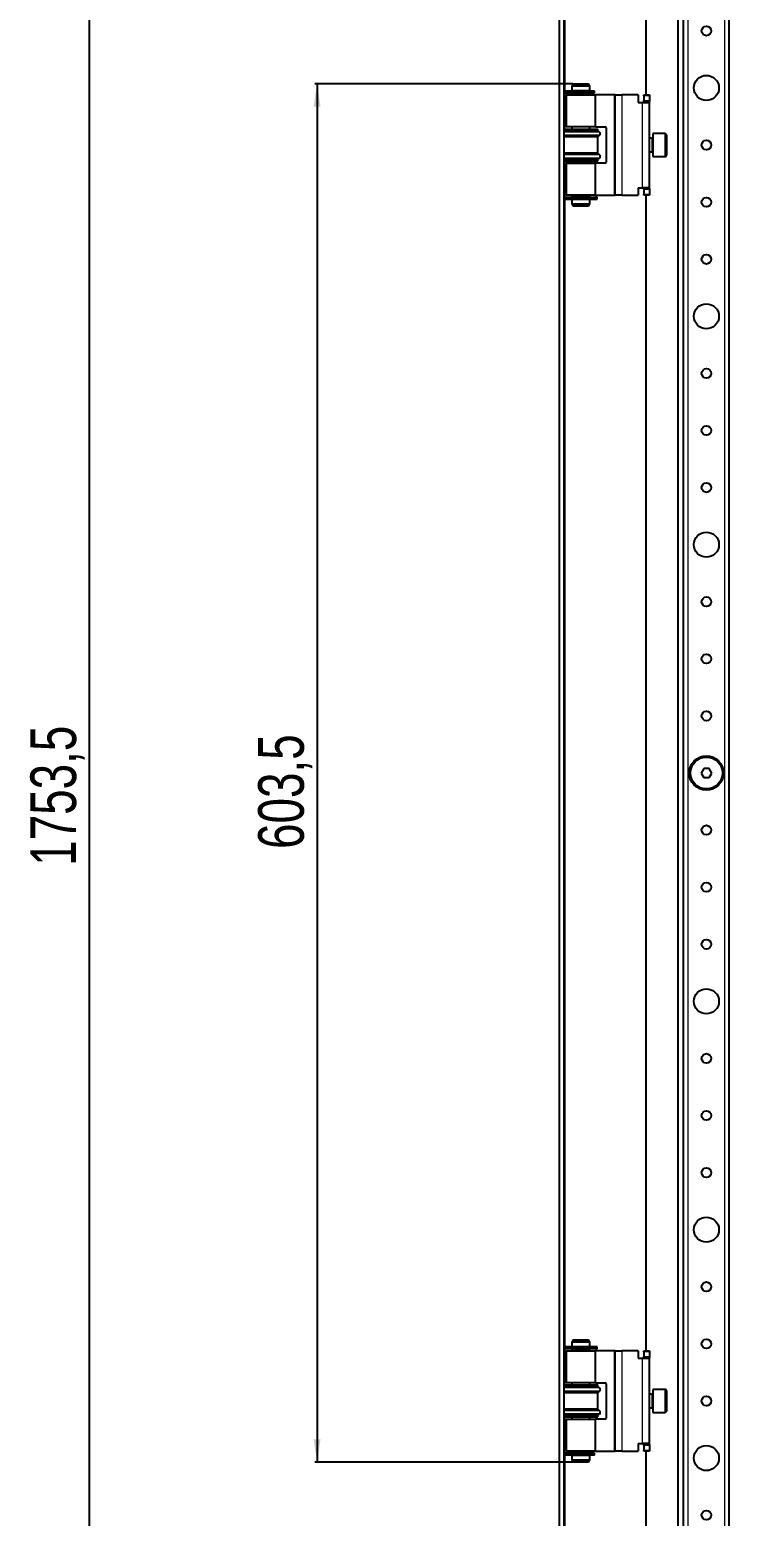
# Model space of a CAD drawing. Header units: millimetres. Extents: x -188 to 1345, y -1228 to 1043.
# Drawn here: x 587 to 894, y -448 to 203 of the extents above; entities that cross this region are included whole.
import ezdxf

# ---------------------------------------------------------------- set-up
doc = ezdxf.new("R2010")
doc.units = ezdxf.units.MM
doc.layers.add('FORMAT', color=7, linetype='Continuous')
doc.styles.add('SLDTEXTSTYLE0', font='TXT', dxfattribs={"width": 0.75})
doc.dimstyles.new('SLDDIMSTYLE0', dxfattribs={"dimtxt": 20, "dimasz": 10, "dimexe": 0, "dimexo": 0.0625, "dimgap": 5, "dimtad": 2, "dimdec": 1, "dimrnd": 1e-09, "dimzin": 12, "dimdsep": 46, "dimtxsty": 'SLDTEXTSTYLE0', "dimsah": 1, "dimcen": 0.09, "dimadec": 0, "dimazin": 3, "dimtfac": 1, "dimtofl": 0, "dimtmove": 0, "dimatfit": 3, "dimfxl": 0, "dimfrac": 2, "dimtolj": 1, "dimtzin": 12, "dimarcsym": 0})

# ---------------------------------------------------------------- blocks, each defined once
blk = doc.blocks.new('_D_7')
at = {"layer": 'FORMAT'}
for p, q in [((825.28, 754.27), (612.48, 754.27)), ((613.48, 754.27), (613.48, -999.23)), ((825.28, -999.23), (612.48, -999.23))]:
    blk.add_line(p, q, dxfattribs=at)
for points in [[(613.48, 754.27), (611.94, 744.27), (615.01, 744.27)], [(613.48, -999.23), (615.01, -989.23), (611.94, -989.23)]]:
    blk.add_solid(points, dxfattribs=at)
at = {"layer": 'FORMAT', "insert": (587.69, -163.12), "char_height": 20, "attachment_point": 1, "rotation": 90, "style": 'SLDTEXTSTYLE0'}
blk.add_mtext('1753,5', dxfattribs=at)
blk = doc.blocks.new('_D_9')
at = {"layer": 'FORMAT'}
for p, q in [((825.28, 179.27), (712.21, 179.27)), ((713.21, 179.27), (713.21, -424.23)), ((825.28, -424.23), (712.21, -424.23))]:
    blk.add_line(p, q, dxfattribs=at)
for points in [[(713.21, 179.27), (711.67, 169.27), (714.74, 169.27)], [(713.21, -424.23), (714.74, -414.23), (711.67, -414.23)]]:
    blk.add_solid(points, dxfattribs=at)
at = {"layer": 'FORMAT', "insert": (687.42, -155.73), "char_height": 20, "attachment_point": 1, "rotation": 90, "style": 'SLDTEXTSTYLE0'}
blk.add_mtext('603,5', dxfattribs=at)

msp = doc.modelspace()

# ---------------------------------------------------------------- linework, layer by layer
at = {"color": 7, "linetype": 'Continuous', "lineweight": 25}
for p, q in [((819.21, 855.02), (819.21, -1099.98)), ((821.21, 855.02), (821.21, -1099.98)), ((871.21, 822.02), (871.21, -1066.98)), ((873.71, -1039.98), (873.71, 795.02)), ((893.71, -1039.98), (893.71, 795.02)), ((857.21, 705.52), (857.21, 174.52)), ((821.56, 176.22), (821.56, 175.32)), ((821.56, 176.22), (834.45, 176.22)), ((825.29, 179.27), (824.71, 178.27)), ((824.71, 178.27), (824.71, 176.27)), ((832.71, 178.27), (824.71, 178.27)), ((829.47, 176.27), (824.71, 176.27)), ((825.21, 176.27), (825.21, 176.22)), ((825.29, 179.27), (832.13, 179.27)), ((832.71, 176.27), (829.47, 176.27)), ((832.71, 178.27), (832.13, 179.27)), ((832.21, 176.22), (832.21, 176.27)), ((832.71, 176.27), (832.71, 178.27)), ((834.45, 176.22), (834.54, 176.22)), ((834.54, 175.32), (834.54, 176.22)), ((834.54, 176.22), (834.74, 176.22)), ((834.74, 175.32), (834.74, 176.22)), ((821.56, 175.32), (834.45, 175.32)), ((822.26, 174.52), (822.26, 160.52)), ((822.26, 174.52), (835.16, 174.52)), ((824.71, 175.27), (824.71, 174.52)), ((829.47, 175.27), (824.71, 175.27)), ((825.21, 175.32), (825.21, 175.27)), ((832.71, 175.27), (829.47, 175.27)), ((832.21, 175.27), (832.21, 175.32)), ((832.71, 174.52), (832.71, 175.27)), ((834.45, 175.32), (834.54, 175.32)), ((834.54, 175.32), (834.74, 175.32)), ((835.16, 160.52), (835.16, 174.52)), ((843.26, 174.52), (835.16, 174.52)), ((843.76, 174.52), (843.26, 174.52)), ((843.76, 174.52), (846.76, 174.52)), ((843.76, 130.52), (843.76, 174.52)), ((853.76, 174.52), (846.76, 174.52)), ((853.76, 174.52), (853.76, 171.22)), ((853.76, 171.22), (855.76, 171.22)), ((855.76, 171.22), (858.76, 171.22)), ((856.26, 174.52), (858.76, 174.52)), ((856.26, 174.02), (856.26, 174.52)), ((856.26, 174.02), (856.26, 172.02)), ((856.26, 171.52), (856.26, 172.02)), ((858.76, 171.52), (856.26, 171.52)), ((856.26, 171.52), (856.26, 171.22)), ((858.76, 174.52), (858.76, 174.02)), ((858.76, 174.02), (858.76, 172.02)), ((858.76, 172.02), (858.76, 171.52)), ((858.76, 171.22), (858.76, 171.52)), ((858.76, 133.82), (858.76, 171.22)), ((821.21, 159.52), (836.21, 159.52)), ((836.21, 158.92), (821.21, 158.92)), ((835.16, 160.52), (822.26, 160.52)), ((824.71, 160.52), (824.71, 159.52)), ((832.71, 159.52), (832.71, 160.52)), ((835.16, 160.52), (839.26, 160.52)), ((836.21, 158.92), (836.21, 159.52)), ((836.91, 158.23), (836.21, 158.92)), ((836.21, 156.12), (836.91, 156.81)), ((839.76, 160.02), (839.76, 145.02)), ((865.66, 157.52), (860.26, 157.52)), ((860.26, 157.52), (860.26, 147.52)), ((866.26, 156.92), (866.26, 148.12)), ((836.21, 156.12), (821.21, 156.12)), ((836.21, 148.92), (836.21, 156.12)), ((860.01, 155.52), (858.76, 155.52)), ((836.21, 148.92), (821.21, 148.92)), ((836.21, 146.12), (821.21, 146.12)), ((821.21, 145.52), (836.21, 145.52)), ((822.26, 144.52), (822.26, 130.52)), ((822.26, 144.52), (835.16, 144.52)), ((824.71, 145.52), (824.71, 144.52)), ((832.71, 144.52), (832.71, 145.52)), ((835.16, 130.52), (835.16, 144.52)), ((839.26, 144.52), (835.16, 144.52)), ((836.91, 148.24), (836.21, 148.92)), ((836.21, 146.12), (836.91, 146.81)), ((836.21, 145.52), (836.21, 146.12)), ((858.76, 149.52), (860.01, 149.52)), ((860.26, 147.52), (865.66, 147.52)), ((835.16, 130.52), (822.26, 130.52)), ((824.71, 130.52), (824.71, 129.77)), ((832.71, 129.77), (832.71, 130.52)), ((835.16, 130.52), (843.26, 130.52)), ((843.26, 130.52), (843.76, 130.52)), ((846.76, 130.52), (843.76, 130.52)), ((846.76, 130.52), (853.76, 130.52)), ((853.76, 133.82), (855.76, 133.82)), ((853.76, 133.82), (853.76, 130.52)), ((858.76, 133.82), (855.76, 133.82)), ((856.26, 133.82), (856.26, 133.52)), ((856.26, 133.52), (858.76, 133.52)), ((856.26, 133.02), (856.26, 133.52)), ((856.26, 133.02), (856.26, 131.02)), ((856.26, 130.52), (856.26, 131.02)), ((858.76, 130.52), (856.26, 130.52)), ((857.21, 130.52), (857.21, -375.48)), ((858.76, 133.52), (858.76, 133.82)), ((858.76, 133.52), (858.76, 133.02)), ((858.76, 133.02), (858.76, 131.02)), ((858.76, 131.02), (858.76, 130.52)), ((821.56, 129.72), (821.56, 128.82)), ((821.56, 129.72), (835.86, 129.72)), ((821.56, 128.82), (835.86, 128.82)), ((829.47, 129.77), (824.71, 129.77)), ((824.71, 128.77), (824.71, 126.77)), ((829.47, 128.77), (824.71, 128.77)), ((824.71, 126.77), (825.29, 125.77)), ((824.71, 126.77), (829.47, 126.77)), ((825.21, 129.77), (825.21, 129.72)), ((825.21, 128.82), (825.21, 128.77)), ((829.36, 125.77), (825.29, 125.77)), ((832.13, 125.77), (829.36, 125.77)), ((832.71, 129.77), (829.47, 129.77)), ((832.71, 128.77), (829.47, 128.77)), ((829.47, 126.77), (832.71, 126.77)), ((832.13, 125.77), (832.71, 126.77)), ((832.21, 129.72), (832.21, 129.77)), ((832.21, 128.77), (832.21, 128.82)), ((832.71, 126.77), (832.71, 128.77)), ((835.86, 128.82), (835.86, 129.72)), ((882.56, -120.48), (881.4, -122.48)), ((881.4, -122.48), (882.56, -124.48)), ((884.86, -120.48), (882.56, -120.48)), ((886.02, -122.48), (884.86, -120.48)), ((884.86, -124.48), (886.02, -122.48)), ((882.56, -124.48), (884.86, -124.48)), ((825.29, -370.73), (824.71, -371.73)), ((825.29, -370.73), (832.13, -370.73)), ((832.71, -371.73), (832.13, -370.73)), ((821.56, -373.78), (821.56, -374.68)), ((835.86, -373.78), (821.56, -373.78)), ((835.86, -374.68), (821.56, -374.68)), ((822.26, -375.48), (822.26, -389.48)), ((822.26, -375.48), (835.16, -375.48)), ((824.71, -371.73), (824.71, -373.73)), ((832.71, -371.73), (824.71, -371.73)), ((824.71, -373.73), (832.71, -373.73)), ((824.71, -374.73), (824.71, -375.48)), ((824.71, -374.73), (832.71, -374.73)), ((825.21, -373.73), (825.21, -373.78)), ((825.21, -374.68), (825.21, -374.73)), ((832.21, -373.78), (832.21, -373.73)), ((832.21, -374.73), (832.21, -374.68)), ((832.71, -373.73), (832.71, -371.73)), ((832.71, -375.48), (832.71, -374.73)), ((835.16, -389.48), (835.16, -375.48)), ((843.26, -375.48), (835.16, -375.48)), ((835.86, -374.68), (835.86, -373.78)), ((843.76, -375.48), (843.26, -375.48)), ((843.76, -419.48), (843.76, -375.48)), ((843.76, -375.48), (846.76, -375.48)), ((853.76, -375.48), (846.76, -375.48)), ((853.76, -375.48), (853.76, -378.78)), ((856.26, -375.48), (858.76, -375.48)), ((856.26, -375.98), (856.26, -375.48)), ((856.26, -375.98), (856.26, -377.98)), ((858.76, -375.48), (858.76, -375.98)), ((858.76, -375.98), (858.76, -377.98)), ((853.76, -378.78), (855.76, -378.78)), ((855.76, -378.78), (858.76, -378.78)), ((856.26, -378.48), (856.26, -377.98)), ((858.76, -378.48), (856.26, -378.48)), ((856.26, -378.48), (856.26, -378.78)), ((858.76, -377.98), (858.76, -378.48)), ((858.76, -378.78), (858.76, -378.48)), ((858.76, -416.18), (858.76, -378.78)), ((821.21, -390.48), (836.21, -390.48)), ((835.16, -389.48), (822.26, -389.48)), ((824.71, -389.48), (824.71, -390.48)), ((832.71, -390.48), (832.71, -389.48)), ((835.16, -389.48), (839.26, -389.48)), ((836.21, -391.08), (836.21, -390.48)), ((839.76, -389.98), (839.76, -404.98)), ((836.21, -391.08), (821.21, -391.08)), ((836.21, -393.88), (821.21, -393.88)), ((836.91, -391.77), (836.21, -391.08)), ((836.21, -393.88), (836.91, -393.19)), ((836.21, -401.08), (836.21, -393.88)), ((860.01, -394.48), (858.76, -394.48)), ((865.66, -392.48), (860.26, -392.48)), ((860.26, -392.48), (860.26, -401.8)), ((866.26, -393.08), (866.26, -401.28)), ((836.21, -401.08), (821.21, -401.08)), ((836.91, -401.76), (836.21, -401.08)), ((836.21, -403.88), (836.91, -403.19)), ((858.76, -400.48), (860.01, -400.48)), ((860.26, -401.8), (860.26, -402.48)), ((860.26, -402.48), (865.66, -402.48)), ((866.26, -401.28), (866.26, -401.88)), ((836.21, -403.88), (821.21, -403.88)), ((821.21, -404.48), (836.21, -404.48)), ((822.26, -405.48), (822.26, -419.48)), ((822.26, -405.48), (835.16, -405.48)), ((824.71, -404.48), (824.71, -405.48)), ((832.71, -405.48), (832.71, -404.48)), ((835.16, -419.48), (835.16, -405.48)), ((839.26, -405.48), (835.16, -405.48)), ((836.21, -404.48), (836.21, -403.88)), ((853.76, -416.18), (855.76, -416.18)), ((853.76, -416.18), (853.76, -419.48)), ((858.76, -416.18), (855.76, -416.18)), ((856.26, -416.18), (856.26, -416.48)), ((856.26, -416.48), (858.76, -416.48)), ((856.26, -416.98), (856.26, -416.48)), ((858.76, -416.48), (858.76, -416.18)), ((858.76, -416.48), (858.76, -416.98)), ((821.56, -420.28), (821.56, -421.18)), ((834.45, -420.28), (821.56, -420.28)), ((834.45, -421.18), (821.56, -421.18)), ((835.16, -419.48), (822.26, -419.48)), ((824.71, -419.48), (824.71, -420.23)), ((824.71, -420.23), (832.71, -420.23)), ((824.71, -421.23), (824.71, -423.23)), ((824.71, -421.23), (832.71, -421.23)), ((825.21, -420.23), (825.21, -420.28)), ((825.21, -421.18), (825.21, -421.23)), ((832.21, -420.28), (832.21, -420.23)), ((832.21, -421.23), (832.21, -421.18)), ((832.71, -420.23), (832.71, -419.48)), ((832.71, -423.23), (832.71, -421.23)), ((834.54, -420.28), (834.45, -420.28)), ((834.54, -421.18), (834.45, -421.18)), ((834.54, -421.18), (834.54, -420.28)), ((834.74, -420.28), (834.54, -420.28)), ((834.74, -421.18), (834.54, -421.18)), ((834.74, -421.18), (834.74, -420.28)), ((835.16, -419.48), (843.26, -419.48)), ((843.26, -419.48), (843.76, -419.48)), ((846.76, -419.48), (843.76, -419.48)), ((846.76, -419.48), (853.76, -419.48)), ((856.26, -416.98), (856.26, -418.98)), ((856.26, -419.48), (856.26, -418.98)), ((858.76, -419.48), (856.26, -419.48)), ((857.21, -419.48), (857.21, -950.48)), ((858.76, -416.98), (858.76, -418.98)), ((858.76, -418.98), (858.76, -419.48)), ((824.71, -423.23), (825.29, -424.23)), ((824.71, -423.23), (829.47, -423.23)), ((829.36, -424.23), (825.29, -424.23)), ((832.13, -424.23), (829.36, -424.23)), ((829.47, -423.23), (832.71, -423.23)), ((832.13, -424.23), (832.71, -423.23))]:
    msp.add_line(p, q, dxfattribs=at)
at = {"color": 8, "linetype": 'Continuous', "lineweight": 18}
for p, q in [((875.71, -1039.98), (875.71, 795.02)), ((891.71, -1039.98), (891.71, 795.02)), ((821.81, 176.22), (821.81, 703.82)), ((834.45, 176.22), (834.45, 175.32)), ((821.81, 159.52), (821.81, 175.32)), ((843.26, 174.52), (843.26, 130.52)), ((846.76, 130.52), (846.76, 174.52)), ((855.76, 133.82), (855.76, 171.22)), ((858.76, 174.02), (856.26, 174.02)), ((856.26, 172.02), (858.76, 172.02)), ((836.91, 158.23), (821.21, 158.23)), ((836.91, 156.81), (821.21, 156.81)), ((865.66, 147.52), (865.66, 157.52)), ((860.01, 155.11), (860.01, 155.52)), ((860.01, 149.52), (860.01, 155.11)), ((836.91, 148.24), (821.21, 148.24)), ((836.91, 146.81), (821.21, 146.81)), ((821.81, 129.72), (821.81, 145.52)), ((858.76, 133.02), (856.26, 133.02)), ((856.26, 131.02), (858.76, 131.02)), ((821.81, -373.78), (821.81, 128.82)), ((821.81, -390.48), (821.81, -374.68)), ((843.26, -375.48), (843.26, -419.48)), ((846.76, -419.48), (846.76, -375.48)), ((858.76, -375.98), (856.26, -375.98)), ((855.76, -416.18), (855.76, -378.78)), ((856.26, -377.98), (858.76, -377.98)), ((836.91, -391.77), (821.21, -391.77)), ((836.91, -393.19), (821.21, -393.19)), ((860.01, -400.48), (860.01, -394.48)), ((865.66, -401.8), (865.66, -392.48)), ((836.91, -401.76), (821.21, -401.76)), ((836.91, -403.19), (821.21, -403.19)), ((865.66, -402.48), (865.66, -401.8)), ((821.81, -420.28), (821.81, -404.48)), ((821.81, -948.78), (821.81, -421.18)), ((834.45, -421.18), (834.45, -420.28)), ((858.76, -416.98), (856.26, -416.98)), ((856.26, -418.98), (858.76, -418.98))]:
    msp.add_line(p, q, dxfattribs=at)
at = {"color": 7, "linetype": 'Continuous', "lineweight": 25}
for centre, radius in [((883.71, 202.52), 2.1), ((883.71, 177.52), 5.5), ((883.71, 152.52), 2.1), ((883.71, 127.52), 2.1), ((883.71, 102.52), 2.1), ((883.71, 77.52), 5.5), ((883.71, 52.52), 2.1), ((883.71, 27.52), 2.1), ((883.71, 2.52), 2.1), ((883.71, -22.48), 5.5), ((883.71, -47.48), 2.1), ((883.71, -72.48), 2.1), ((883.71, -97.48), 2.1), ((883.71, -122.48), 7.5), ((883.71, -122.48), 7), ((883.71, -147.48), 2.1), ((883.71, -172.48), 2.1), ((883.71, -197.48), 2.1), ((883.71, -222.48), 5.5), ((883.71, -247.48), 2.1), ((883.71, -272.48), 2.1), ((883.71, -297.48), 2.1), ((883.71, -322.48), 5.5), ((883.71, -347.48), 2.1), ((883.71, -372.48), 2.1), ((883.71, -397.48), 2.1), ((883.71, -422.48), 5.5), ((883.71, -447.48), 2.1)]:
    msp.add_circle(centre, radius, dxfattribs=at)
for centre, radius, start, end in [((836.21, 157.52), 1, 314.427, 45.573), ((839.26, 160.02), 0.5, 0, 90), ((865.66, 156.92), 0.6, 0, 90), ((860.01, 155.77), 0.25, 270, 0), ((836.21, 147.52), 1, 314.427, 45.573), ((839.26, 145.02), 0.5, 270, 0), ((860.01, 149.27), 0.25, 360, 90), ((865.66, 148.12), 0.6, 270, 360), ((839.26, -389.98), 0.5, 0, 90), ((836.21, -392.48), 1, 314.427, 45.573), ((860.01, -394.23), 0.25, 270, 0), ((865.66, -393.08), 0.6, 0, 90), ((836.21, -402.48), 1, 314.427, 45.573), ((860.01, -400.73), 0.25, 360, 90), ((865.66, -401.88), 0.6, 270, 360), ((839.26, -404.98), 0.5, 270, 0)]:
    msp.add_arc(centre, radius, start, end, dxfattribs=at)

# ---------------------------------------------------------------- dimensions: what is measured, and where the dimension line sits
at = {"layer": 'FORMAT'}
for base, p1, p2, picture, middle in [((613.48, -999.23), (825.29, 754.27), (825.29, -999.23), '_D_7', (613.48, -122.48)), ((713.21, -424.23), (825.29, 179.27), (825.29, -424.23), '_D_9', (713.21, -122.48))]:
    dim = msp.add_linear_dim(base=base, p1=p1, p2=p2, angle=90, dimstyle='SLDDIMSTYLE0', dxfattribs=at)
    dim.commit()
    dim.dimension.update_dxf_attribs({"geometry": picture, "text_midpoint": middle, "dimtype": 160})

doc.saveas('drawing.dxf')
